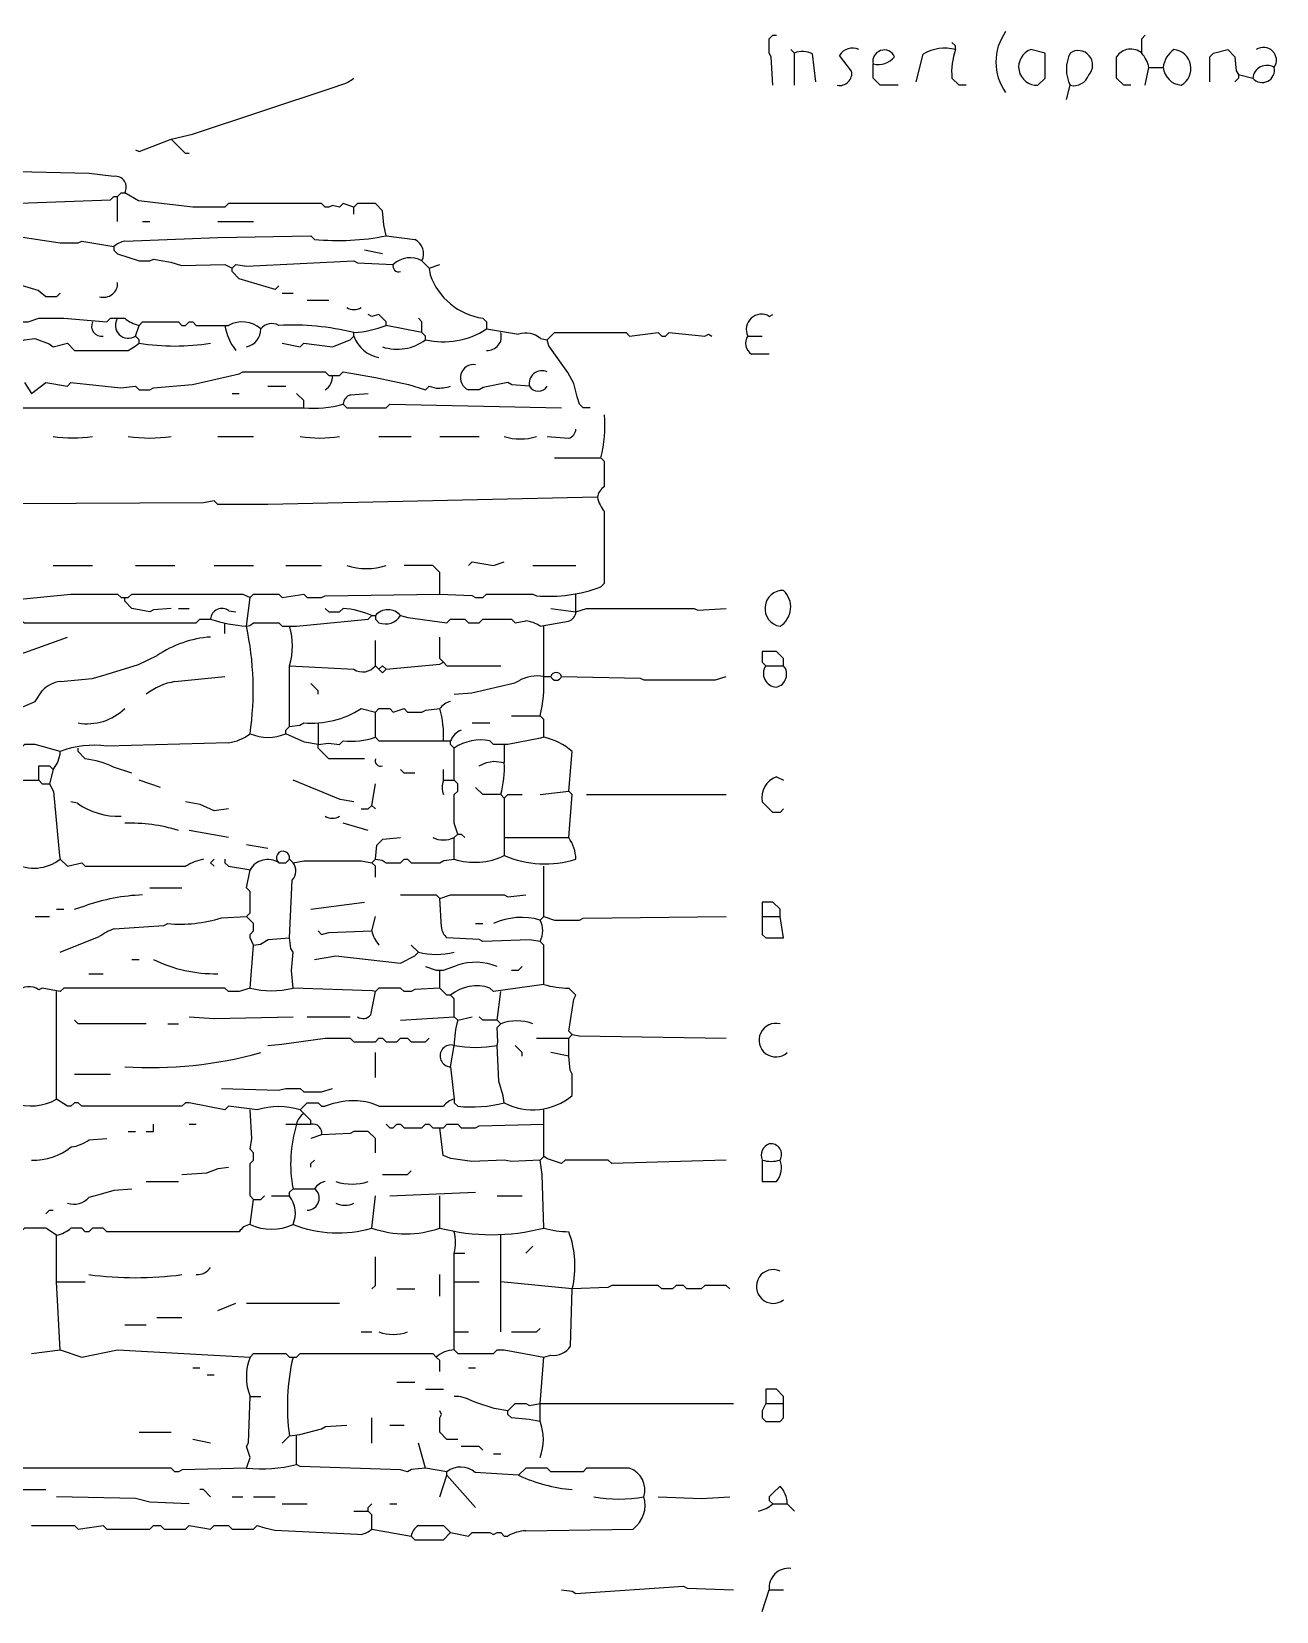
# Model space of a CAD drawing. Extents: x 107 to 1483, y 145 to 1950.
# Drawn here: x 446 to 793.6, y 1356 to 1797 of the extents above; entities that cross this region are included whole.
import ezdxf

# ---------------------------------------------------------------- set-up
doc = ezdxf.new("R2010")
doc.units = 0
doc.layers.get('0').update_dxf_attribs({"linetype": 'CONTINUOUS'})

msp = doc.modelspace()

# ---------------------------------------------------------------- linework, layer by layer
at = {"color": 7, "linetype": 'CONTINUOUS'}
for points in [[(653, 1782), (652.560976, 1789.95122), (652, 1791), (652, 1795), (653, 1796), (654, 1796)], [(756, 1791), (756, 1795), (757, 1796)], [(659, 1791), (658, 1792)], [(659, 1782), (659, 1791)], [(665, 1783), (664.058824, 1790.764706)], [(693, 1783), (694.924528, 1790.735849)], [(704, 1792), (704, 1793), (703, 1794)], [(727, 1782), (729, 1784), (729, 1791), (725, 1792)], [(775, 1783), (775, 1790), (776, 1791), (780, 1792), (782, 1790), (782.384615, 1786.076923), (783, 1785), (783, 1784), (782, 1783)], [(675, 1786), (671.588235, 1790.352941)], [(688, 1782), (683, 1782), (681, 1784), (681, 1788)], [(753, 1782), (751, 1782), (749, 1784), (749, 1790)], [(757, 1782), (758, 1787)], [(758, 1787), (762, 1787)], [(475, 1764), (476, 1763.5), (485, 1767), (490.932432, 1768.405405), (529.9, 1781.3), (532.9, 1782.3)], [(707, 1782), (705, 1782), (703, 1784)], [(735, 1778), (736, 1782)], [(783, 1785), (787, 1784)], [(490, 1763), (489, 1763), (485, 1767)], [(468.946154, 1756.569231), (462.053846, 1757.430769), (434, 1758)], [(361, 1747), (365, 1747), (369, 1749), (378, 1749), (379, 1748), (380, 1748), (381, 1749), (382, 1749), (383, 1748), (384, 1748), (385, 1749), (388, 1748), (389, 1749), (403, 1748), (404, 1749), (405, 1749), (406, 1748), (412, 1748), (468, 1750), (469, 1751), (470, 1751), (471, 1752), (472, 1752)], [(470, 1744), (470, 1751)], [(545, 1740), (544.384615, 1743.076923), (544, 1747), (542, 1749), (537, 1749), (536, 1748), (533, 1749), (532, 1748), (530, 1748.5), (529, 1748), (528, 1748), (527, 1749), (501, 1749), (500, 1748), (491, 1748), (475.9, 1749.8), (472, 1752)], [(536, 1746), (536, 1748)], [(431, 1744), (441, 1740), (454, 1738), (459, 1738), (460, 1738.5), (469, 1737)], [(477, 1744), (479, 1744)], [(498, 1744), (508, 1744)], [(472.017808, 1738.519178), (497.982192, 1739.480822), (524, 1740), (525, 1739)], [(545, 1740), (553, 1739)], [(469, 1737), (469, 1736), (470, 1735), (476, 1733), (479, 1733), (480, 1733.5), (484.923077, 1732.615385), (487.9, 1731.7), (500, 1732), (502, 1731), (503, 1732), (506, 1731.5), (536, 1733), (537.040984, 1732.45082), (547, 1732)], [(544, 1735), (539, 1736)], [(454, 1724), (453, 1723), (450, 1723), (447.846154, 1724.769231), (437.9, 1727.7), (434, 1729)], [(515, 1726), (514, 1725), (504, 1728), (502, 1730), (502, 1731)], [(555, 1733), (557, 1731), (557.3, 1729.1)], [(557, 1731), (560, 1732)], [(516, 1724), (519, 1724)], [(523, 1722), (529, 1722)], [(426, 1717), (429, 1717), (430, 1718), (441.95122, 1716.560976), (443, 1716), (445, 1716), (448, 1717), (455, 1717), (467, 1716), (468, 1717), (472, 1717)], [(476, 1715), (477, 1716), (487, 1716), (488, 1715), (489, 1715), (490, 1716), (491, 1716), (492, 1715), (501, 1715)], [(555, 1713), (545, 1715), (545, 1716), (543, 1718), (541, 1717.5), (540, 1718)], [(556, 1711), (556, 1712), (555, 1713), (555, 1716), (554, 1717)], [(572, 1717), (573, 1716), (573, 1714), (582, 1712.5)], [(652, 1717.5), (653, 1718)], [(441, 1710), (444, 1711), (446.911765, 1711.352941), (450.9, 1709.8), (452, 1709), (456, 1710), (458, 1708), (473, 1708), (474.9, 1709.2), (476, 1710)], [(476, 1710), (476, 1711), (475, 1712), (476, 1715)], [(516, 1710), (521, 1709), (522, 1710), (530, 1709), (535, 1711), (536, 1712)], [(536, 1712), (536, 1713)], [(588.1, 1711.3), (590, 1711), (591, 1712), (592, 1713), (612, 1713), (613, 1712), (621, 1713), (622, 1712), (623, 1712), (624, 1713), (634, 1712), (635, 1712.5), (636, 1712)], [(646, 1712), (650, 1712)], [(602, 1692), (600, 1692), (599, 1693), (598.384615, 1695.076923), (597.4, 1698.8), (595.76, 1701.82), (590.441176, 1709.264706), (590, 1711)], [(652, 1707), (647, 1707)], [(444, 1699), (446, 1696), (450, 1699), (456, 1698), (457, 1699), (470.964706, 1697.541176), (475, 1698), (476, 1697), (479, 1697), (480.037931, 1697.544828), (490.962069, 1698.455172), (503.94, 1701.42), (505, 1702), (522, 1702), (528, 1702), (529, 1701), (532, 1701), (533, 1702), (542.053846, 1700.430769), (551.206897, 1698.517241), (556, 1697), (557, 1698), (559, 1697.5)], [(512, 1698), (517, 1698)], [(585, 1698), (580.067568, 1698.405405), (579, 1699), (572.076923, 1697.615385), (571, 1697), (568, 1697)], [(502, 1696), (504, 1696)], [(522, 1692), (522, 1694), (520, 1696)], [(535.067568, 1695.594595), (540, 1696)], [(366, 1693), (379, 1691), (380, 1692), (382, 1692), (522, 1692)], [(533, 1693), (534, 1692), (545, 1692), (546, 1693), (594, 1692)], [(498, 1684), (508, 1684)], [(543, 1684), (552, 1684)], [(560, 1684), (571, 1684)], [(590, 1684), (596, 1683.5)], [(592, 1678), (605, 1678)], [(606, 1670), (606, 1677), (605, 1678)], [(604, 1667), (512, 1665), (498, 1665), (497, 1666), (493.994507, 1665.494383), (405, 1665), (403, 1661), (398, 1662)], [(605, 1642), (606, 1643), (606, 1663)], [(452, 1648), (463, 1648)], [(475, 1648), (486, 1648)], [(497, 1648), (508, 1648)], [(517, 1648), (527, 1648)], [(560, 1640), (560, 1646), (558, 1648), (550, 1648)], [(568, 1648), (569, 1649), (575, 1648), (578, 1649)], [(586, 1648), (598, 1648)], [(437, 1638), (457, 1640), (470, 1640), (471, 1639), (473, 1639), (474, 1640), (505, 1640), (507, 1639), (508, 1640), (515, 1640), (516, 1639), (522, 1640), (523, 1639), (527, 1639), (528.014679, 1639.515596), (560, 1640), (568.955446, 1639.554455), (570, 1639), (572, 1639), (573, 1640), (586, 1640), (587, 1639.5)], [(485, 1636), (480.067568, 1635.594595), (479, 1635), (474, 1636), (472, 1638), (472, 1639)], [(506, 1631), (507, 1639)], [(598, 1635), (598, 1640)], [(438, 1633), (442.932432, 1632.594595), (444, 1632), (492, 1632), (493, 1633), (496, 1633)], [(487, 1636), (490, 1636)], [(500, 1629), (500, 1632)], [(501.1, 1635.3), (503, 1635)], [(506, 1631), (506.9, 1631.2), (508, 1632), (515, 1632), (516, 1631), (520, 1631), (540, 1633), (541, 1634)], [(528, 1636), (529, 1635), (532, 1635), (533, 1636)], [(541, 1634), (542, 1634)], [(542, 1634), (542, 1633), (543, 1632)], [(549, 1634), (551.044554, 1633.445545), (562, 1632), (563, 1633), (567, 1633), (568, 1632), (571, 1632), (572, 1633), (576, 1633), (580, 1633), (581, 1632), (584, 1632.5)], [(588, 1631), (595.932432, 1632.405405)], [(591, 1636), (598, 1635), (601, 1636), (631, 1636), (632, 1635.5), (640, 1636)], [(402, 1612), (413.067568, 1615.594595), (418, 1616), (419, 1616), (420, 1617), (427, 1620), (428, 1619.5), (444.088235, 1623.647059), (456, 1628)], [(561, 1621), (560, 1622), (560, 1628)], [(589, 1617), (589, 1631)], [(545, 1619), (544, 1618), (543, 1619), (542, 1620), (542, 1627)], [(656, 1620), (656, 1622), (654, 1624), (650, 1624), (650, 1621), (651, 1620)], [(454.044554, 1615.554455), (462.955446, 1616.445545), (465.9, 1617.3), (467.088235, 1617.647059), (475.9, 1620.3), (481.1, 1622.8)], [(517, 1601), (517, 1602), (518, 1603), (518, 1620)], [(518, 1620), (536, 1619)], [(543, 1619), (544, 1620), (545, 1619), (559.955446, 1620.445545), (561, 1621), (562, 1620), (577, 1620)], [(651, 1620), (656, 1620)], [(486.037931, 1615.544828), (500, 1617)], [(526, 1612), (526, 1613), (524, 1615)], [(564, 1612), (568.932432, 1612.405405), (580.9, 1615.2), (582.1, 1615.8)], [(589, 1617), (591, 1617)], [(594, 1617), (615.979245, 1616.522642), (617, 1616), (637, 1616), (640, 1617)], [(436, 1605.5), (440.911765, 1607.352941), (447, 1610), (449, 1613)], [(538, 1608), (542, 1607), (543, 1608), (546, 1608), (547, 1607), (550, 1608), (551, 1607), (555, 1607), (556.076923, 1607.615385), (560, 1608)], [(542, 1600), (542, 1607)], [(580, 1606), (588, 1606)], [(589, 1600), (589, 1605), (588, 1606)], [(539, 1594), (529, 1594), (526, 1597), (526, 1598), (522.2, 1598.6), (517, 1601)], [(518, 1603), (520.911765, 1603.352941), (522, 1604)], [(526, 1604), (526, 1598), (528.911765, 1598.352941), (532, 1598), (533, 1599)], [(569, 1604), (574, 1604)], [(454, 1596), (447, 1598), (444, 1598), (443, 1597), (440, 1597), (439, 1598), (430, 1598), (429, 1597), (426, 1597), (425, 1598), (410.979245, 1597.522642), (389.020755, 1598.477358), (388, 1599)], [(461, 1594), (459, 1596), (459, 1597)], [(500.986134, 1598.485318), (467.013866, 1597.514682)], [(542, 1600), (543, 1599), (561, 1599), (563, 1599)], [(564, 1566), (564, 1572), (565, 1573), (564, 1576), (564, 1584), (565, 1585), (565, 1587), (564, 1588), (564, 1597), (563, 1598), (563, 1599)], [(589, 1600), (588.1, 1599.8), (579, 1598), (575, 1598), (574, 1599)], [(578, 1598), (578, 1593)], [(571, 1592), (573, 1593), (575.088235, 1593.352941), (578, 1593)], [(596, 1572), (597, 1584), (596, 1585), (597, 1596)], [(442, 1587), (443, 1588), (448, 1588), (449, 1587), (451, 1587)], [(448, 1588), (448, 1592), (451, 1592), (452, 1591)], [(452, 1591), (451, 1587), (452.115068, 1584.906849), (453.8, 1566.9), (454, 1566), (456, 1564), (460, 1565), (461, 1564), (489, 1564)], [(474, 1590), (468.9, 1591.7)], [(482, 1586), (476, 1588)], [(536, 1582), (532.2, 1582.6), (519, 1588)], [(553, 1590), (550, 1590), (549, 1591)], [(561, 1588), (561, 1591)], [(561, 1588), (564, 1588)], [(654, 1589), (656, 1588)], [(542, 1580), (541, 1581), (542, 1587)], [(577, 1584), (572, 1584), (570, 1586)], [(577, 1584), (578, 1583), (578, 1572), (578, 1567)], [(578, 1583), (579, 1584), (583, 1584)], [(588, 1584), (596, 1585)], [(601, 1584), (640, 1584)], [(458.8, 1581.6), (457, 1582)], [(501, 1580), (497, 1579.5), (493.1, 1581.2), (489, 1582)], [(538, 1580), (540, 1580), (541, 1581)], [(656, 1580), (655, 1579), (653, 1579), (650, 1582)], [(540, 1574), (533, 1576)], [(501, 1572), (490, 1574)], [(512, 1569), (506, 1570)], [(542, 1561), (542, 1564), (541, 1565), (542, 1566), (542.384615, 1569.923077), (544.067568, 1571.594595), (549, 1572)], [(564, 1572), (565, 1573), (566, 1573), (567, 1572)], [(578, 1572), (596, 1572)], [(497, 1564), (496, 1565), (497, 1566)], [(500, 1566), (500, 1565), (501, 1564), (506.1, 1563.2), (507, 1563)], [(515, 1565), (517, 1565), (518, 1566), (519, 1565), (522, 1565.5), (538, 1565.5), (541, 1565)], [(519, 1565), (518, 1566)], [(542, 1566), (543.9, 1565.7), (545, 1565), (549, 1565), (550, 1566), (551, 1566), (552, 1565), (560, 1565), (561.088235, 1565.647059), (564, 1566)], [(507, 1530), (508, 1542), (507, 1544), (507, 1545), (508, 1546), (508, 1548), (506, 1550), (507, 1551), (507, 1557), (506, 1558), (507, 1563)], [(588, 1549), (589, 1550), (589, 1564)], [(479, 1558), (488, 1558)], [(519, 1530), (518.594595, 1534.932432), (519, 1540), (518.352941, 1541.088235), (518, 1544), (518.8, 1560.1)], [(458, 1552), (461, 1553)], [(524, 1552), (539, 1554)], [(549, 1556), (559, 1556), (560, 1555), (563, 1556), (578, 1556), (579, 1555.5), (584, 1556)], [(560.439024, 1547.04878), (560, 1555)], [(656, 1544), (655, 1550), (655, 1552), (653, 1554), (650, 1554), (650, 1550), (650, 1545), (651, 1544), (656, 1544)], [(447, 1550), (451, 1550)], [(453, 1552), (455, 1552)], [(469.030973, 1546.535398), (482.969027, 1547.464602), (484, 1548)], [(499.053846, 1549.569231), (506, 1550)], [(541, 1546), (542, 1550)], [(570, 1548), (572, 1548)], [(589, 1550), (592, 1549), (599, 1549), (600.011891, 1549.512485), (640, 1550)], [(650, 1550), (655, 1550)], [(454, 1540), (464.911765, 1544.352941)], [(508, 1542), (509.9, 1542.3), (512.06, 1543.58), (518, 1544)], [(526, 1546), (527, 1545), (529.035294, 1545.541176), (541, 1546)], [(588, 1543), (585, 1543.5), (572, 1543), (570.955446, 1543.554455), (562, 1544)], [(525, 1538), (531, 1539), (549, 1537), (553, 1539), (554, 1540)], [(554, 1540), (552, 1542)], [(589, 1531), (589, 1542), (588, 1543)], [(474, 1538), (476, 1538)], [(556, 1536), (559, 1535), (561, 1535), (564.911765, 1536.352941)], [(560, 1530), (560, 1535)], [(580, 1535), (582, 1535), (583, 1536)], [(462, 1534), (466, 1534)], [(589, 1531), (575, 1529), (574, 1530)], [(507, 1530), (504, 1529), (501, 1529), (500, 1530), (499, 1530), (455, 1530), (454, 1529), (449, 1530), (448, 1529.5)], [(453, 1499), (453, 1529)], [(563, 1528), (562, 1528), (560, 1530), (553.053846, 1529.569231), (552, 1529), (550, 1529), (549, 1530), (543, 1530), (542, 1529), (541.1, 1529.2), (519, 1530)], [(540.732759, 1522.543103), (542, 1529)], [(565, 1521), (564, 1522), (564, 1527), (563, 1528)], [(576, 1521), (577, 1529)], [(597, 1500), (597, 1506), (596.384615, 1507.076923), (596, 1511), (596, 1516), (597, 1517), (596, 1518), (597.42, 1526.94), (598, 1528), (596, 1530)], [(490, 1522), (497.020755, 1521.522642), (519, 1522)], [(523, 1522), (535, 1522)], [(549, 1521), (564, 1522), (565, 1521), (569, 1522)], [(577, 1520), (576, 1521), (572, 1521), (571, 1522)], [(478, 1520), (459, 1520), (458, 1521)], [(484, 1520), (487, 1520)], [(578, 1498), (577.7, 1499.9), (576.45082, 1504.040984), (576, 1514), (576.2, 1514.9), (576, 1519), (577, 1520)], [(512, 1514), (515.923077, 1514.384615), (528, 1516), (535, 1516), (536, 1515), (542, 1515), (543, 1516), (544, 1516), (545, 1515), (548, 1515), (549, 1516), (551, 1516), (552, 1515), (556, 1515), (557, 1516)], [(563, 1508), (564, 1514)], [(583, 1511), (583, 1512), (581, 1514)], [(587, 1516), (596, 1516), (597, 1517), (598.9, 1516.7), (640, 1516)], [(542, 1505), (542, 1512)], [(596, 1511), (591, 1512)], [(458, 1506), (468, 1506)], [(563, 1508), (564, 1499), (564, 1498), (565, 1497)], [(499, 1502), (514.972414, 1501.531034), (517, 1502), (521, 1502), (522, 1501), (527, 1501), (530, 1502)], [(509, 1496), (501, 1497), (500, 1496), (490, 1498), (489, 1498), (488, 1497), (460, 1497), (459, 1498), (458, 1498), (457, 1497), (456, 1497), (453, 1499)], [(507, 1464), (508, 1471), (507, 1472), (507, 1481), (508, 1482), (508, 1484), (507, 1485), (507.5, 1488), (507, 1496)], [(521, 1496), (523, 1498), (526, 1498), (527, 1497), (528, 1497)], [(524, 1492), (524, 1493), (522, 1495), (521, 1496)], [(543, 1497), (561, 1497)], [(589, 1463), (588.533074, 1477.970817), (588, 1482), (589, 1483), (589, 1492), (589, 1496)], [(478, 1490), (480, 1490), (480, 1492)], [(490, 1492), (492, 1492)], [(517, 1492), (520, 1492), (524, 1492)], [(545, 1492), (546, 1491), (547, 1491), (548, 1492), (549, 1492), (550, 1491), (555, 1491), (556, 1492), (557, 1492), (558, 1491), (561, 1491), (562, 1492), (565, 1492), (566, 1491), (570, 1491), (571.024862, 1491.527624), (589, 1492)], [(588, 1482), (580.04878, 1481.560976), (578, 1482), (568.94, 1481.58), (563.06, 1482.42), (560.941176, 1483.235294), (560, 1491)], [(462.067568, 1487.594595), (467, 1488)], [(473, 1490), (475, 1490)], [(542, 1484), (542, 1488), (540, 1490), (536, 1490), (534.95122, 1489.439024), (527, 1489), (524, 1488)], [(524, 1480), (524, 1481), (525, 1482)], [(640, 1482), (608, 1481), (607, 1482), (595, 1482), (594, 1481), (590.1, 1482.3), (589, 1483)], [(650, 1482), (650, 1476), (654, 1476)], [(488, 1478), (494.946154, 1478.430769), (498.088235, 1479.647059), (501, 1480)], [(544, 1478), (551, 1478), (552, 1479)], [(462.088235, 1471.647059), (464.911765, 1472.352941), (469.067568, 1473.594595), (474, 1474)], [(478, 1476), (487, 1476)], [(518, 1472), (518, 1473), (519, 1474)], [(519, 1474), (525, 1474)], [(546, 1472), (570, 1473)], [(508, 1471), (510, 1471), (511, 1472)], [(513, 1472), (518, 1472)], [(541, 1463), (542, 1472)], [(560, 1463), (560, 1472)], [(576, 1472), (583, 1472)], [(453, 1461), (450, 1463), (444, 1463), (443, 1462), (439, 1462), (437.990204, 1462.510196), (389.03762, 1463.959309), (386, 1465)], [(450, 1467), (451, 1468), (452, 1468)], [(454, 1429), (453, 1448), (453, 1461)], [(504, 1462), (467, 1462), (466, 1463), (463, 1463), (462, 1462), (461, 1462), (460, 1463), (457, 1463)], [(577, 1434), (577, 1448), (577, 1461)], [(564, 1456), (567, 1456)], [(564, 1429), (564, 1434), (564, 1448), (564, 1456)], [(584, 1456), (586, 1458)], [(541, 1446), (542, 1447), (542, 1455)], [(453, 1448), (461, 1448)], [(560, 1444), (560, 1450)], [(564, 1448), (571, 1448)], [(641, 1446), (640, 1447), (634, 1447), (633, 1446), (629, 1446), (628, 1447), (626, 1447), (625, 1446), (622, 1446), (621, 1447), (608, 1447), (606.959016, 1446.45082), (597, 1446), (577, 1448)], [(548, 1446), (553, 1446)], [(596.531034, 1430.027586), (597, 1446)], [(481, 1438), (488, 1438)], [(498, 1440), (503, 1442)], [(506, 1442), (532, 1442)], [(472, 1436), (478, 1436)], [(538, 1434), (541, 1434)], [(564, 1434), (568, 1434)], [(580, 1434), (587, 1434), (588, 1435)], [(446, 1428), (454, 1429), (460, 1427), (470, 1429), (507, 1427), (508, 1428), (517, 1428), (518, 1427), (520, 1427), (521, 1428), (558, 1428), (559, 1427)], [(564, 1429), (565, 1428), (575, 1428), (576, 1429), (578, 1429), (589, 1427), (591, 1427.5)], [(560, 1423), (560, 1426), (559, 1427)], [(588, 1409), (588, 1414), (589, 1427)], [(491, 1424), (493, 1424)], [(495, 1422), (497, 1422)], [(568, 1424), (570, 1424)], [(506, 1396), (507, 1399), (506, 1402), (506.538071, 1403.032995), (507, 1416)], [(507, 1416), (510, 1416)], [(548, 1420), (553, 1420)], [(556, 1418), (561, 1418)], [(655, 1409), (656, 1410), (656, 1414), (656, 1416), (654, 1418), (651, 1418), (651, 1414), (650, 1412), (650, 1410), (651, 1409), (655, 1409)], [(565, 1404), (562, 1404), (560, 1406), (560, 1410), (560.5, 1411), (560, 1412)], [(588, 1409), (584.932432, 1409.594595), (580, 1410), (579, 1411), (579, 1412), (575.2, 1412.6), (570.088235, 1414.352941), (568.9, 1414.8)], [(579, 1412), (581, 1414), (584, 1414), (585, 1413.5), (588, 1414), (642, 1414)], [(651, 1414), (656, 1414)], [(516, 1403), (518, 1405), (520.911765, 1405.352941), (527, 1407), (528.06, 1407.58), (534, 1408)], [(541, 1403), (541, 1410)], [(546, 1408), (550, 1408)], [(476, 1406), (485, 1406)], [(496, 1403), (491, 1404)], [(520, 1397), (520, 1405)], [(556, 1396), (554, 1403)], [(572, 1401), (571, 1402), (566, 1402)], [(575, 1400), (577, 1400)], [(506, 1396), (488.024862, 1395.527624), (487, 1395), (486, 1395), (485, 1396), (413, 1396), (412, 1395.5)], [(562, 1395), (556, 1396), (552.076923, 1395.615385), (551, 1395), (548.983373, 1395.517815), (521.016627, 1396.482185), (520, 1397)], [(560, 1388), (562, 1394), (562, 1395)], [(570, 1385), (562, 1394)], [(613, 1396), (601, 1396), (600, 1395), (591, 1395), (590, 1396), (584, 1396), (582, 1394), (569.9, 1394.8)], [(437, 1390), (450, 1390)], [(496, 1388), (494, 1390), (493, 1390)], [(655, 1391), (653, 1389), (652, 1388), (652, 1387), (653, 1386)], [(490, 1386), (479.037931, 1386.455172), (474.979245, 1387.522642), (453, 1388)], [(502, 1388), (505, 1388)], [(508, 1388), (514, 1388)], [(516, 1386), (523, 1386)], [(541, 1379), (541, 1383), (540, 1384), (540, 1385), (541, 1386)], [(546, 1386), (548, 1386)], [(621, 1388), (633.04878, 1387.560976), (641, 1388)], [(653, 1386), (657, 1386)], [(659, 1384), (657, 1386)], [(536, 1384), (540, 1384)], [(446, 1380), (452, 1380), (458, 1380), (459, 1379), (466, 1380), (467, 1379), (479, 1379), (480, 1380), (482, 1380), (483, 1379), (489, 1379), (490, 1380), (496, 1379), (497, 1380), (501, 1380), (502, 1379), (508, 1379), (509, 1380), (511.088235, 1379.352941), (513.911765, 1378.647059), (536.979245, 1377.522642), (538, 1377.5)], [(541, 1379), (552, 1377), (553, 1376), (561, 1376), (563, 1378)], [(554, 1380), (561, 1380), (563, 1378), (568, 1377), (569, 1378), (574, 1378), (575, 1377.5), (576, 1378), (577, 1378), (578, 1377), (579, 1377)], [(584.015593, 1378.516632), (614, 1379)], [(594, 1362), (596.911765, 1361.647059), (598, 1361), (628, 1363), (629.032995, 1362.461929), (642, 1362)], [(650, 1356), (652, 1362)], [(652, 1362), (656, 1362)]]:
    msp.add_lwpolyline(points, dxfattribs=at)
for centre, radius, start, end in [((729.896731, 1788.5), 14.621293, -215.545124, -144.454876), ((661.282844, 1785.581156), 5.880072, 61.829334, -247.155335), ((675.216713, 1788.145087), 4.247407, 65.17468, -211.319654), ((684.100309, 1788.699074), 3.178147, 24.16305, -167.293153), ((701.016903, 1780.207009), 12.164436, 75.804513, -239.944744), ((721.309524, 1785.77381), 18.395246, -199.783526, -174.466507), ((726.798779, 1787.159756), 5.163678, -249.613432, -87.766703), ((745.375, 1786.5), 10.399068, -205.641006, -154.358994), ((738.262929, 1787.662661), 4.032205, -43.247314, -235.860222), ((752.944444, 1787.388889), 4.730385, 49.763642, -213.503437), ((748.833333, 1784.916667), 9.400428, 12.804266, 40.325836), ((768.996032, 1786.202381), 7.041353, -235.423294, -186.50422), ((764.400671, 1786.680134), 5.353519, -60.952372, 83.572237), ((790.007576, 1789.007576), 3.603465, -33.85711, -236.14289), ((682.472222, 1793.583333), 5.774171, -104.771621, -38.358481), ((767.652015, 1787.652015), 5.689498, -173.419465, -96.580535), ((790.953125, 1783.59375), 3.973945, 58.997608, -185.867506), ((789.625772, 1786.248457), 3.456911, -139.426448, 12.55655), ((529.763104, 1791.696693), 9.906461, -71.539453, -50.980956), ((671.635417, 1785.364583), 3.424058, -100.694608, 10.694608), ((736.944364, 1786.418727), 4.518514, -102.063684, -19.640172), ((469.413022, 1753.576128), 3.029296, -31.352048, -261.134364), ((473.202104, 1732.409617), 6.223287, -259.029667, -227.528559), ((531.657801, 1806.343972), 67.672275, -95.646064, -78.629126), ((550.880309, 1734.960103), 4.562221, -25.444583, 62.31448), ((551.680303, 1727.057576), 6.80682, 60.810373, -226.56034), ((548.5, 1731.5), 1.581139, -198.434949, -71.565051), ((574.538718, 1735.063566), 18.241094, -160.917438, -98.000153), ((466.144999, 1726.693751), 3.867147, -107.222529, 4.542145), ((536, 1723.125), 3.710206, -122.619243, -57.380757), ((465.611111, 1714.833333), 2.859897, -204.075498, -82.184706), ((478.083333, 1724.166667), 9.400428, -130.325836, -102.804266), ((504.794278, 1708.148501), 7.831959, 48.342457, -241.022841), ((513.08066, 1711.5967), 3.907214, 60.578551, -217.958686), ((649.821067, 1713.85429), 4.247228, 59.134486, -154.113591), ((515.089779, 1717.324191), 15.26772, -171.243874, -142.358945), ((504.972866, 1713.921707), 5.027744, -78.211869, 0.892252), ((518.530049, 1640.815516), 74.268424, 76.394986, -267.27565), ((534.603535, 1740.534091), 27.569481, -87.09658, -67.845805), ((544.771645, 1715.150253), 9.320185, -160.244734, -100.957855), ((561.061959, 1731.982234), 21.584197, -103.56342, -56.420621), ((573.306249, 1711.855001), 3.867147, -94.542145, 17.222529), ((584.047645, 1706.804693), 6.05222, 47.96649, -250.224869), ((648.906015, 1709.981203), 3.538427, -214.787554, -122.592581), ((486, 1774.404762), 65.176479, -98.825729, -81.174271), ((548.118983, 1721.286101), 12.958175, -108.534012, -52.541344), ((569.411062, 1700.382554), 3.665074, 80.7531, -112.643892), ((588.524242, 1698.719697), 3.596978, 65.777757, -168.45814), ((525.666667, 1700.666667), 4.346135, -57.528808, 4.398705), ((559.488095, 1709.845238), 12.354883, -92.264131, -73.485836), ((587.5, 1699.5), 2.915476, -149.036243, -30.963757), ((535.89096, 1692.81736), 2.896724, -253.485997, -183.614934), ((524.788462, 1722.326923), 30.454848, -95.253389, -74.357754), ((569.388288, 1687.009309), 36.733658, -14.197219, 4.669936), ((595.311966, 1686.100427), 2.68991, -75.17999, -2.139626), ((457.5, 1718.119444), 34.559897, -99.157214, -80.842786), ((479, 1723.464286), 39.917789, -98.64483, -81.35517), ((526.5, 1716.169643), 32.63642, -99.701977, -80.298023), ((582.5, 1697.645833), 14.368673, -108.251057, -71.748943), ((608.375, 1666.25), 4.43882, -237.652557, -189.727579), ((613.166667, 1669.083333), 9.400428, -167.195734, -139.674164), ((539.5, 1664.15625), 17.066763, -108.799885, -71.200115), ((590.456167, 1680.665594), 41.310425, -94.799165, -69.386509), ((655.818458, 1635.968154), 5.03512, 87.933741, -99.354927), ((651.611111, 1636.388889), 6.365901, -57.835609, 46.414423), ((499.132853, 1632.857586), 3.136089, 51.151657, -182.602775), ((508.791984, 1670.95992), 40.057339, -108.623126, -93.996739), ((530.666667, 1609.666667), 26.436507, 66.99113, 84.936383), ((545.5, 1630.96875), 4.63017, 40.894901, -220.894901), ((544.833333, 1636.5), 4.859127, -112.166346, -30.963757), ((583.155371, 1624.164322), 8.37836, 54.673771, 84.214139), ((595.087415, 1635.199873), 2.919435, -73.175229, -3.925702), ((497.892214, 1598.630964), 29.429929, -266.313593, -235.209118), ((423.183897, 1613.222797), 84.702632, -8.296887, 12.115192), ((500.510417, 1625.5), 18.333999, -17.456949, 17.456949), ((538.465608, 1622.706349), 4.451545, -123.633405, -37.441951), ((654.179487, 1617.839744), 3.843936, -214.193579, -92.676319), ((653.112857, 1617.629048), 3.735908, -76.263101, 39.393203), ((454.802547, 1607.79933), 7.792081, -264.417592, -221.869034), ((488.501473, 1599.073266), 16.654771, -261.493705, -230.910143), ((587.34798, 1606.061616), 11.062432, 81.411547, -241.679933), ((554.019231, 1614.634615), 35.060651, -14.257285, 3.868427), ((592.5, 1616.5), 1.581139, 18.434949, -198.434949), ((592.5, 1617.5), 1.581139, -161.565051, -18.434949), ((564.125, 1605.0625), 5.064043, -257.164391, -215.455474), ((461.528498, 1618.90738), 15.120294, -99.626542, -46.168), ((524.006156, 1629.975375), 26.052731, -94.416358, -57.511155), ((533.899123, 1600.544347), 27.144844, -3.26148, 15.941864), ((499.191431, 1611.22578), 12.866248, -81.981709, -52.634068), ((512, 1612.791667), 12.807943, -112.978317, -67.021683), ((567.638889, 1597.361111), 4.919883, -250.542021, -199.457979), ((463.300541, 1572.755177), 25.036411, 81.470594, -248.19304), ((535.229404, 1619.935366), 21.053736, -96.07851, -71.241106), ((571.405093, 1585.974537), 13.281424, 78.733153, -236.113288), ((585.666667, 1583.333333), 16.996732, 48.17983, 78.690068), ((445.655907, 1596.437637), 8.355562, -40.600478, -3.002341), ((457.84106, 1568.432335), 25.762072, 64.578622, 82.956677), ((543.5, 1593.5), 1.581139, -198.434949, -71.565051), ((550.899123, 1591.455653), 27.144844, -15.941864, 3.26148), ((566.25, 1586), 5.618051, -200.854458, -159.145542), ((656.158333, 1583.12381), 6.260033, -249.831643, -169.65812), ((470.149577, 1597.590234), 19.608684, -125.366439, -87.51432), ((473.697133, 1531.478495), 44.55384, 72.62769, -267.816977), ((530, 1581.125), 3.710206, -122.619243, -57.380757), ((561, 1578.633333), 7.280186, -114.335399, -65.664601), ((586.9, 1565.633333), 11.106054, 1.891965, 34.977932), ((446.756526, 1575.16516), 11.681955, -119.522862, -51.679727), ((497.854167, 1549.114583), 17.319697, -257.142275, -239.254906), ((511.9375, 1560.25), 5.651673, 57.188633, -209.116146), ((516.210317, 1566.369048), 1.827337, -11.651556, -131.478547), ((569.755218, 1583.926946), 18.828116, -107.798567, -64.0302), ((589.339586, 1593.291726), 28.632867, -113.330472, -72.394338), ((516.071161, 1562.665463), 3.745419, -43.232481, 38.557869), ((479.126632, 1500.491296), 55.549427, -267.805975, -250.954714), ((487.480911, 1587.598568), 39.751268, -95.02367, -73.074156), ((582.850877, 1530.938596), 18.781048, 74.087687, -245.290276), ((582.375, 1546), 6.375, -28.072487, 28.072487), ((475.310496, 1529.704751), 17.963939, -249.53943, -234.629106), ((550.166667, 1548.083333), 9.400428, -167.195734, -139.674164), ((564.921039, 1547.419572), 4.497326, -175.27076, -130.504347), ((559, 1560.177083), 20.787369, -103.917864, -76.082136), ((497.28456, 1573.280518), 39.287033, -116.101064, -88.956552), ((569.992084, 1521.605465), 15.598003, 67.345573, -250.991818), ((445.282468, 1525.86039), 4.542218, 53.252967, -223.725683), ((570.245648, 1519.398936), 11.246231, 70.498471, -229.888778), ((596.044624, 1555.312366), 25.312405, -106.159197, -90.101008), ((513, 1553.270833), 24.031889, -104.457883, -75.542117), ((538.585123, 1524.204633), 2.715331, -125.715983, -37.727519), ((589.312366, 1513.955376), 25.312405, -196.159197, -180.101008), ((581.5, 1508.555556), 12.29737, 68.535055, -248.535055), ((653.83222, 1515.458055), 4.689667, 75.580988, -47.508501), ((563.14127, 1511.059788), 3.063048, 73.718813, -92.643458), ((570, 1545.675926), 32.239173, -100.725796, -79.274204), ((479.031597, 1623.699828), 115.913302, -93.477844, -74.504144), ((585.997706, 1513.271796), 17.23923, -117.640656, -50.341332), ((445.940813, 1511.21025), 14.103983, -110.506478, -59.966238), ((515, 1477.182336), 19.751063, 72.315152, -252.315152), ((524.375, 1491.25), 4.43882, -237.652557, -189.727579), ((535.968633, 1476.938199), 21.586454, 87.261456, -248.336812), ((536.337963, 1483.101852), 15.412374, 64.389405, 87.538108), ((565.125, 1494.0625), 5.064043, -257.164391, -215.455474), ((568.725, 1533.575), 36.764198, -95.815268, -75.387322), ((555.55659, 1480.996856), 37.220159, -197.194913, -169.164747), ((524.5, 1489.5), 2.54951, -11.309932, -258.690068), ((455.465707, 1497.134616), 11.601576, -81.960596, -55.316094), ((653.207589, 1483.268849), 3.449436, -249.5076, -158.417378), ((652.486905, 1483.574603), 2.96564, -32.069583, -260.550282), ((446.777581, 1498.315339), 16.333858, -92.728623, -50.858017), ((652.5, 1490.180556), 8.554034, -106.993295, -73.006705), ((649.488446, 1479.835259), 5.92143, -40.367768, 21.443124), ((522.97619, 1471.34127), 3.341355, -89.591723, 52.721826), ((529.125, 1471.0625), 5.064043, -257.164391, -215.455474), ((535.5, 1489.444444), 14.177556, -108.505947, -71.494053), ((457.870791, 1475.160647), 5.489275, -109.926137, -39.797964), ((511.895819, 1467.174477), 7.781176, -24.077304, 38.327337), ((533.5, 1474.555556), 5.196449, -118.757121, -61.242879), ((450.916667, 1470.166667), 9.400428, -77.195734, -49.674164), ((507.75, 1459.625), 4.43882, -260.272421, -212.347443), ((513, 1477.125), 14.431411, -114.567171, -65.432829), ((531.483918, 1496.146205), 34.485167, -111.223587, -73.981537), ((550.5, 1489.875), 28.50466, -109.467909, -70.532091), ((574.5, 1519.134857), 57.977342, -104.483294, -75.516706), ((553.4375, 1459), 10.980274, -15.855801, 15.855801), ((596.044624, 1487.312366), 25.312405, -106.159197, -90.101008), ((570.194139, 1452.355884), 27.549073, -13.338955, 20.491624), ((492.179487, 1454.641026), 4.644495, -92.214755, -34.655143), ((653.090627, 1446.698828), 4.705931, 66.062643, -51.81261), ((475, 1550.302083), 101.14103, -97.384851, -82.615149), ((547, 1445.770833), 12.431915, -108.768943, -71.231057), ((564.437637, 1420.655907), 8.355562, -266.997659, -229.399522), ((591.598257, 1433.506339), 6.03606, -95.688141, -35.192712), ((521.208333, 1421.5), 15.235706, -201.16126, -158.83874), ((578.217305, 1413.285577), 60.784658, -193.039521, -172.165603), ((564.32, 1406.7025), 9.303005, 60.50721, -268.02878), ((574.833333, 1404), 14.084073, -20.794115, 20.794115), ((510.163594, 1436.209688), 40.424677, -95.911739, -75.917027), ((565.826958, 1390.039855), 6.264874, 49.447887, -232.34832), ((600.882049, 1434.682683), 44.851003, -114.897423, -94.965411), ((610.646825, 1389.823413), 6.609664, -16.013909, 69.144011), ((649.697574, 1385.979029), 7.302457, 0.164537, 43.438282), ((610, 1426.441919), 39.074047, -100.320081, -79.679919), ((608.942308, 1385.685897), 8.383405, -52.893525, 16.023628), ((646.916667, 1393.166667), 9.400428, -77.195734, -49.674164), ((536.983333, 1383.283333), 5.872015, -80.029702, -46.840195), ((556.375, 1376.25), 4.43882, -237.652557, -189.727579), ((584.385854, 1368.240407), 10.282893, -267.936474, -238.414633), ((657.37931, 1362.62069), 5.415001, 83.418055, -173.418055)]:
    msp.add_arc(centre, radius, start, end, dxfattribs=at)
at = {"color": 178, "linetype": 'CONTINUOUS'}
msp.add_arc((473, 1715), 3.605551, -213.690068, -56.309932, dxfattribs=at)

doc.saveas('drawing.dxf')
